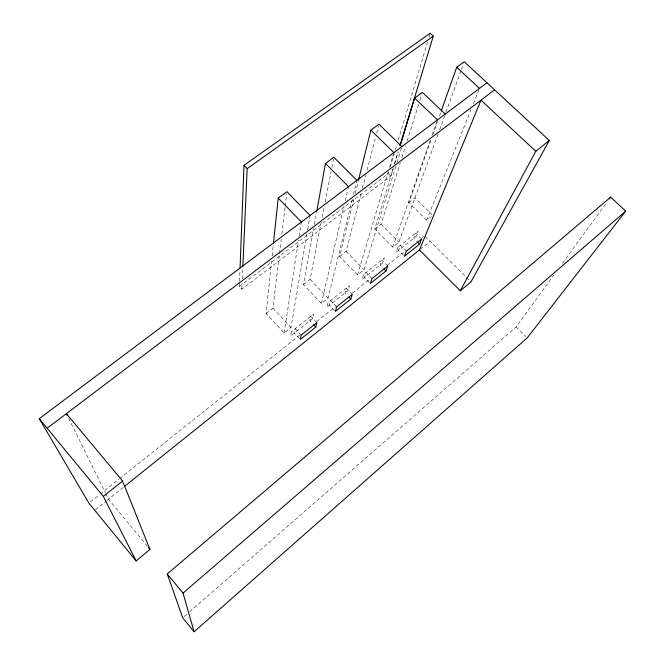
<?xml version="1.0" encoding="UTF-8"?>
<svg xmlns="http://www.w3.org/2000/svg" width="665" height="665" viewBox="0 0 665 665"><rect width="100%" height="100%" fill="white"/><g stroke="black" fill="none" stroke-linecap="round" stroke-linejoin="round"><path stroke-width="0.5" stroke-dasharray="3.33 2.49" d="M392.849 169.159L390.737 176.109L241.836 289.192L239.35 286.507L239.508 282.367M239.55 281.328L239.982 269.94M241.836 289.192L242.11 283.016M242.293 278.893L242.8 267.554M306.956 233.831L290.971 327.546L284.105 332.982L266.083 313.539L271.611 260.979M272.151 255.826L273.232 245.518M266.083 313.539L272.958 308.194L279.391 254.587M279.516 253.556L281.253 239.126M281.869 233.972L285.086 207.164M285.21 206.133L286.698 193.764M284.105 332.982L298.519 240.356M299.15 236.283L301.37 222.027M307.654 229.749L310.081 215.493M352.226 199.492L328.061 298.211L321.403 303.473L303.423 284.52L313.606 228.569M314.346 224.504L316.573 212.293M303.423 284.52L310.09 279.342L321.178 222.393M322.168 217.314L324.146 207.139M325.135 202.052L331.079 171.545M331.868 167.48L333.456 159.342M321.403 303.473L344.088 205.776M345.26 200.739L348.535 186.641M353.456 194.454L356.664 181.362M395.866 166.292L364.013 269.766L357.562 274.878L339.632 256.382L354.021 198.278M355.26 193.266L358.236 181.246M339.632 256.382L346.099 251.362L361.112 193.299M362.4 188.295L365.767 175.286M367.063 170.282L375.6 137.248M376.631 133.241L378.443 126.234M357.562 274.878L387.969 172.501M389.449 167.53L393.58 153.615M239.35 286.507L388.277 173.673L388.859 171.703M390.338 166.757L394.17 153.898M395.351 149.941L397.121 144.006M398.302 140.057L427.786 41.164M428.967 37.207L429.856 34.239M394.362 164.197L397.978 152.285M437.869 134.455L398.9 242.176L392.633 247.131L374.761 229.084L393.481 167.563M394.686 163.59L398.31 151.686M397.08 162.343L401.627 147.564M374.761 229.084L381.037 224.205L400.313 162.767M401.868 157.813L405.592 145.918M407.146 140.963L418.651 104.297M419.898 100.332L421.76 94.38M392.633 247.131L430.247 140.448M431.967 135.552L437.495 119.891M431.228 216.607L426.664 220.206L408.859 202.592L431.236 139.293M432.957 134.421L437.429 121.761M439.499 115.918L440.878 112.028M439.573 129.8L444.544 116.018M445.907 112.294L461.036 70.49M461.385 69.517L463.497 63.682M426.664 220.206L471.003 109.55M473.322 103.782L479.099 89.343M189.749 611.675L516.131 326.889L553.928 274.994M562.465 263.274L606.364 203.008M184.272 616.463L188.968 612.365M95.486 509.673L106.209 501.069M106.974 500.454L123.898 486.888M420.263 249.325L430.197 241.362M90.498 501.851L99.418 494.743M100.224 494.103L118.869 479.241M119.683 478.592L300.447 334.512M316.656 321.594L335.301 306.731M352.325 293.165L370.156 278.951M387.18 265.385L405.01 251.171M422.034 237.605L423.655 236.308M408.859 202.592L414.943 197.854L432.034 214.695M388.277 173.673L390.737 176.109M425.184 236.374L470.928 281.902M516.131 326.889L525.815 336.532M421.618 239.034L415.708 233.132L413.68 238.344L416.606 241.27M381.037 224.205L398.9 242.176M406.34 251.22L400.421 245.26L398.543 250.373L404.395 256.283M387.737 266.058L381.801 260.015L380.106 265.019L383.364 268.344M346.099 251.362L364.013 269.766M371.993 278.61L366.058 272.5L364.52 277.405L370.388 283.456M352.226 294.379L346.274 288.186L344.935 292.957L347.554 295.684M336.606 306.839L330.646 300.58L329.466 305.252L335.36 311.444M310.09 279.342L328.061 298.211M316.839 322.6L310.871 316.257L309.898 320.796L312.525 323.589M301.162 335.102L295.185 328.693L294.379 333.123L300.289 339.474M272.958 308.194L290.971 327.546M147.306 546.231L108.511 499.224L105.76 493.646M68.67 418.327L105.303 492.715M291.436 331.669L290.68 336.066L312.525 318.71L313.531 314.154L291.436 331.669M328.028 302.658L326.881 307.305L348.078 290.464L349.449 285.667L328.028 302.658M363.514 274.52L362.001 279.4L382.583 263.049L384.304 258.037L363.514 274.52M397.953 247.214L396.099 252.309L416.082 236.432L418.135 231.212L397.953 247.214"/><path stroke-width="1" d="M240.065 267.862L244.005 165.336L430.147 33.25L433.281 36.151L400.089 145.336M242.841 266.524L247.181 168.619L244.005 165.336M273.448 243.457L278.211 198.103L286.939 191.703L310.081 215.493M316.756 211.279L325.459 163.465L333.847 157.314L356.906 180.356M315.8 327.072L316.839 322.6L301.162 335.102L300.289 339.474L315.8 327.072L313.83 324.986M358.485 180.248L370.887 130.157L378.967 124.239L401.926 146.574M350.821 299.092L352.226 294.379L336.606 306.839L335.36 311.444L350.821 299.092L348.859 297.047M400.122 145.726L414.611 98.096L422.383 92.402L445.242 114.072M441.219 111.055L456.714 67.231L464.203 61.737L549.348 140.481L470.928 281.902L460.271 290.788L419.499 249.94L480.978 100.174L535.815 151.296L460.271 290.788M385.974 271.004L387.737 266.058L371.993 278.61L370.388 283.456L385.974 271.004L384.021 269.009M419.524 244.188L421.618 239.034L406.34 251.22L404.395 256.283L419.524 244.188L417.337 242.002M609.414 198.827L610.636 197.148L625.732 211.113L527.204 337.911L194.097 631.75L182.7 617.827L167.264 573.953L610.636 197.148M194.097 631.75L183.033 593.089L625.732 211.113M486.955 82.784L39.268 418.684L88.877 503.147L136.15 560.919L149.933 549.415L122.568 481.019L66.384 413.672L67.298 415.534M124.704 486.24L419.499 249.94M136.15 560.919L103.324 496.398L122.568 481.019M535.815 151.296L549.348 140.481M47.132 428.227L494.619 89.866M247.181 168.619L433.281 36.151M456.714 67.231L479.49 88.387M414.611 98.096L437.495 119.891M370.887 130.157L393.871 152.618M325.459 163.465L348.535 186.641M278.211 198.103L301.37 222.027M148.619 547.827L149.933 549.415M39.268 418.684L103.324 496.398M167.264 573.953L183.033 593.089"/></g></svg>
